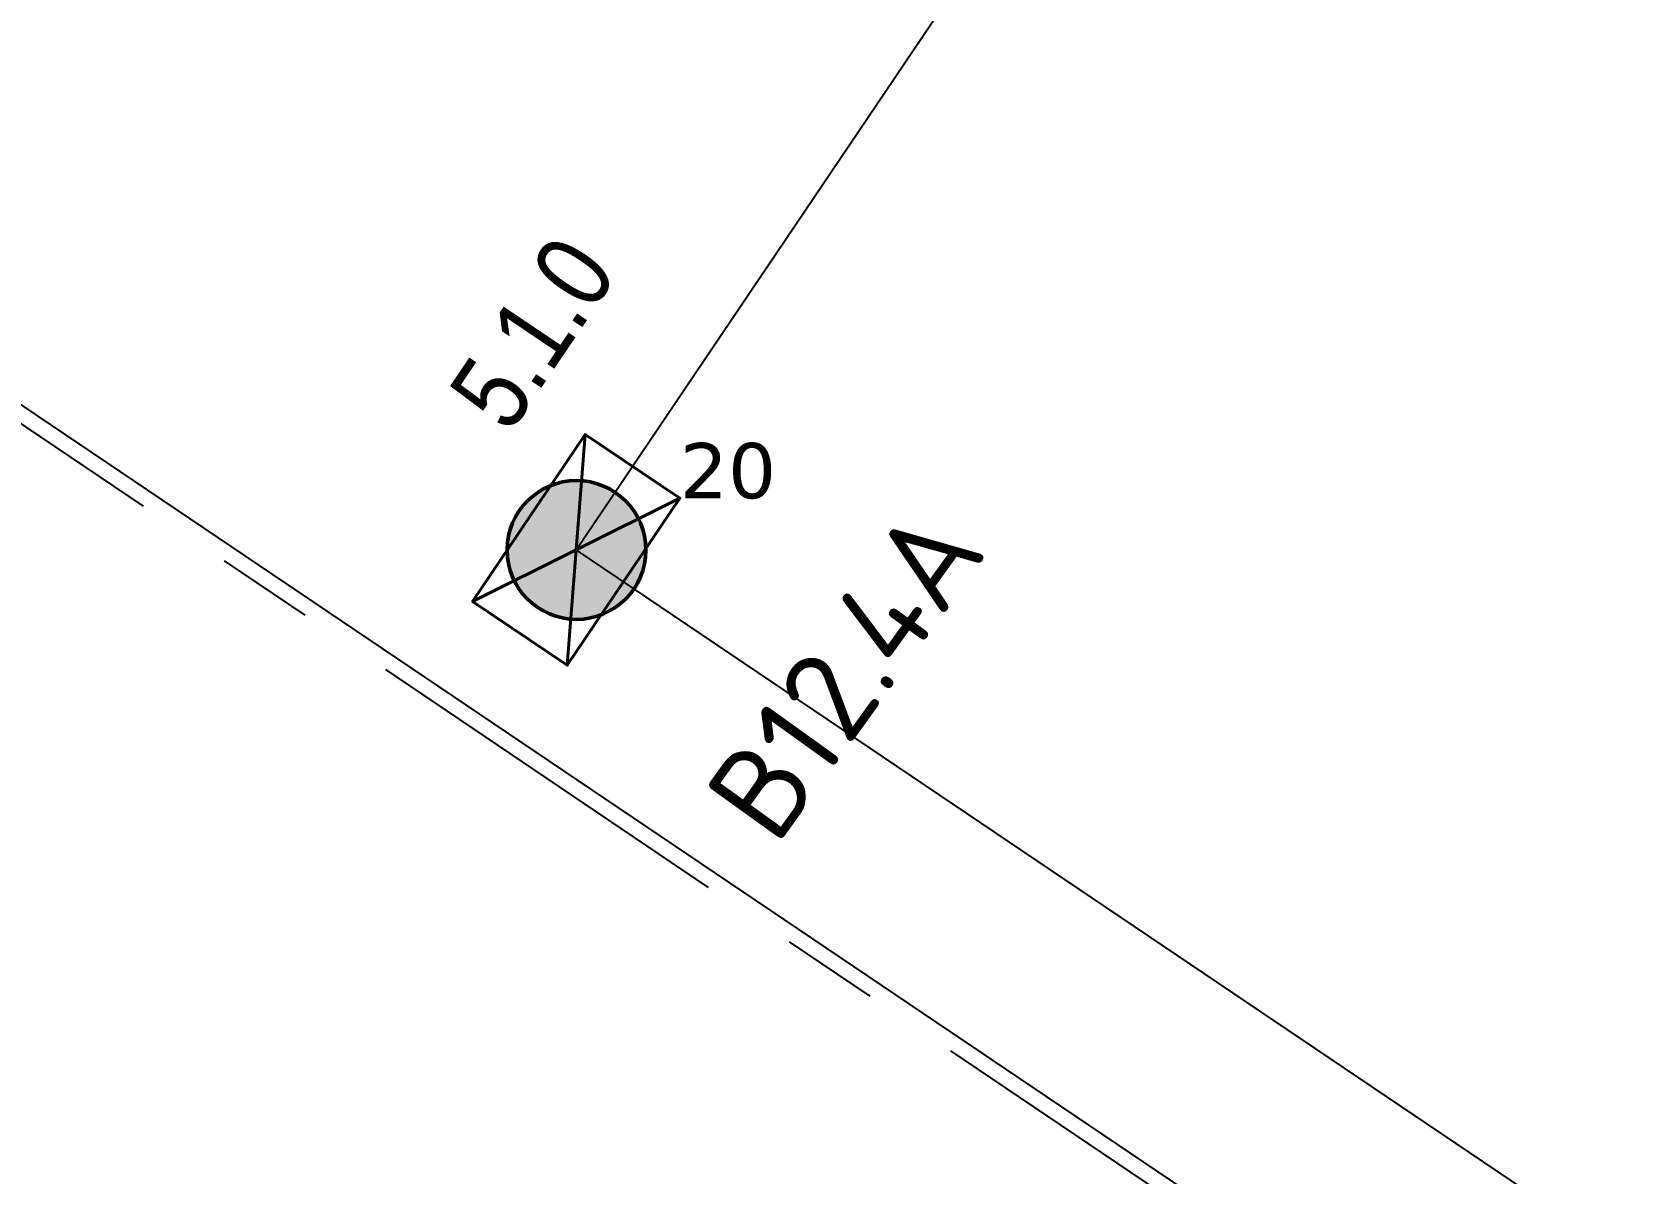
# Model space of a CAD drawing. Header units: millimetres. Extents: x -243740 to 150609, y -473655 to -165121.
# Drawn here: x 39620 to 44831, y -321672 to -317951 of the extents above; entities that cross this region are included whole.
import ezdxf
from ezdxf.enums import TextEntityAlignment as Align

# ---------------------------------------------------------------- set-up
doc = ezdxf.new("R2010")
doc.units = ezdxf.units.MM
doc.linetypes.add('Линия сетки', pattern=[22.224999999999994, 12.7, -3.174999999999999, 3.174999999999999, -3.174999999999999])
doc.layers.add('_Гр.ЩД-1В.5.3.I4.1', color=6, linetype='Continuous')
doc.layers.add('_освещение_dali', color=3, linetype='Continuous', lineweight=50)
doc.layers.add('DALLI', color=6, linetype='TRAY', lineweight=30)
doc.layers.add('сВЕтильники', color=7, linetype='Continuous', lineweight=40, true_color=0x600080)
doc.styles.add('ELine', font='txt.shx')
doc.styles.add('ISOCPEUR_1', font='isocpeur.ttf', dxfattribs={"height": 200})
doc.styles.get("Standard").update_dxf_attribs({"font": 'ARIALN.TTF'})
doc.styles.add('TableTextStyle', font='')
doc.styles.get('TableTextStyle').set_extended_font_data('VERDANA.TTF')
doc.linetypes.add('TRAY', pattern='A,12.119257,["_",ELine,S=4.5,R=90,X=0,Y=-1.555839],0.750382,["_",ELine,S=4.5,R=0,X=0,Y=-0.8058489999999999],1.314849,["_",ELine,S=4.5,R=0,X=0,Y=-0.8058489999999999],2.250029,["_",ELine,S=4.5,R=90,X=0,Y=-1.555839],13.565483', length=30)
doc.linetypes.add('Truba', pattern='A,3e-05,[4,MSH_7,S=1,R=0,X=0,Y=0],-3.022072', length=3.022102)

# ---------------------------------------------------------------- blocks, each defined once
blk = doc.blocks.new('A$C0249faeb')
at = {"layer": 'DALLI', "color": 0, "linetype": 'Линия сетки', "lineweight": -3, "ltscale": 100}
blk.add_lwpolyline([(-77952.02499617482, -31245.98087549018), (-93848.65559146044, -54813.70492692612), (-123371.6737444805, -34900.17773982056), (-107475.0431491948, -11332.45368838462)], close=True, dxfattribs=at)
blk = doc.blocks.new('26494_2_0')
mesh = blk.add_polyface()
corners = [(0.1860000044107437, 0.3285000026226044, -0.2150000035762787), (0.1860000044107437, -0.3285000026226044), (0.1860000044107437, -0.3285000026226044, -0.2150000035762787), (0.1860000044107437, -0.3285000026226044), (0.1860000044107437, 0.3285000026226044, -0.2150000035762787), (0.1860000044107437, 0.3285000026226044), (0.1860000044107437, -0.3285000026226044, -0.2150000035762787), (-0.1860000044107437, -0.3285000026226044), (-0.1860000044107437, -0.3285000026226044, -0.2150000035762787), (-0.1860000044107437, -0.3285000026226044), (0.1860000044107437, -0.3285000026226044, -0.2150000035762787), (0.1860000044107437, -0.3285000026226044), (-0.1860000044107437, -0.3285000026226044, -0.2150000035762787), (-0.1860000044107437, 0.3285000026226044), (-0.1860000044107437, 0.3285000026226044, -0.2150000035762787), (-0.1860000044107437, 0.3285000026226044), (-0.1860000044107437, -0.3285000026226044, -0.2150000035762787), (-0.1860000044107437, -0.3285000026226044), (-0.1860000044107437, 0.3285000026226044, -0.2150000035762787), (0.1860000044107437, 0.3285000026226044), (0.1860000044107437, 0.3285000026226044, -0.2150000035762787), (0.1860000044107437, 0.3285000026226044), (-0.1860000044107437, 0.3285000026226044, -0.2150000035762787), (-0.1860000044107437, 0.3285000026226044), (0.1860000044107437, 0.3285000026226044), (-0.1860000044107437, -0.3285000026226044), (0.1860000044107437, -0.3285000026226044), (-0.1860000044107437, -0.3285000026226044), (0.1860000044107437, 0.3285000026226044), (-0.1860000044107437, 0.3285000026226044), (-0.1860000044107437, 0.3285000026226044, -0.2150000035762787), (0.1860000044107437, -0.3285000026226044, -0.2150000035762787), (-0.1860000044107437, -0.3285000026226044, -0.2150000035762787), (0.1860000044107437, -0.3285000026226044, -0.2150000035762787), (-0.1860000044107437, 0.3285000026226044, -0.2150000035762787), (0.1860000044107437, 0.3285000026226044, -0.2150000035762787)]
mesh.append_faces([[corners[k] for k in face] for face in [(0, 1, 2), (3, 4, 5), (6, 7, 8), (9, 10, 11), (12, 13, 14), (15, 16, 17), (18, 19, 20), (21, 22, 23), (24, 25, 26), (27, 28, 29), (30, 31, 32), (33, 34, 35)]])
blk = doc.blocks.new('dgdg')
at = {"layer": 'сВЕтильники', "lineweight": 40, "xscale": 1000, "yscale": 1000, "zscale": 1000, "rotation": 325.9999999999997}
blk.add_blockref('26494_2_0', (276034.6510102678, 77797.75546475133, 3150.600416462807), dxfattribs=at)
at = {"layer": 'сВЕтильники', "style": 'ISOCPEUR_1'}
blk.add_text('В12.4А', height=300, rotation=54.29718701583372, dxfattribs=at).set_placement((276686.0867100161, 76825.63474481419, 21000))
blk = doc.blocks.new('A$Cab2378fa')
at = {"lineweight": 25, "true_color": 0xfff5f5}
h = blk.add_hatch(color=7, dxfattribs=at)
h.dxf.hatch_style = 1
h.paths.add_polyline_path([(0, 0), (-141.563621815294, -170.2577550872229, 0.1749231821694599), (2.967164162546396, -222.4173093796708, 0.1978084390242711), (162.3200226016343, -156.8074341095053)])
h.paths.add_polyline_path([(-163.1532956101, 157.6124081457965), (-0.005006659775972366, 0.004836623556911945), (147.8183996863663, 177.8018198814243, 0.1753976429270719), (2.967164162546396, 230.2278007939458, 0.2090141411030591)])
at = {"lineweight": 25}
h = blk.add_hatch(color=0, dxfattribs=at)
h.paths.add_polyline_path([(162.3200226016343, -156.8074341095053, 0.442338187719691), (147.8289509192109, 177.7930304361507), (0, 0)])
h.paths.add_polyline_path([(-141.563621815294, -170.2577550872229), (0, 0), (-163.1532956101, 157.6124081457965, 0.4300962011212718)])
blk.add_circle((2.967164162546396, 3.905245705973357), 226.3225550869645)

msp = doc.modelspace()

# ---------------------------------------------------------------- linework, layer by layer
at = {"layer": '_Гр.ЩД-1В.5.3.I4.1', "ltscale": 100}
msp.add_lwpolyline([(110535.9950377491, -307227.4753899898), (104219.9358504152, -302967.2396544742), (92894.02514297896, -319736.1214500998), (63624.53239023554, -300232.096248535), (47676.2100974796, -323876.4563930359), (41394.64521679733, -319639.4873819175), (54986.15512963742, -299489.2452819868), (48493.94415562801, -295110.1936868796), (34902.43424278786, -315260.4357868101), (28255.41106030808, -310776.9620385785), (41846.92097314823, -290626.7199386478), (35320.91874380733, -286224.8758540247), (21729.40883096715, -306375.1179539552)], dxfattribs=at)
at = {"layer": 'Defpoints', "color": 3, "ltscale": 100}
msp.add_lwpolyline([(20246.32341382827, -306122.789519927), (36254.38459684927, -282691.9048150018), (65448.06736143876, -302383.293199814), (49440.00617841771, -325814.1779047392)], close=True, dxfattribs=at)

# ---------------------------------------------------------------- block references
at = {"layer": '_освещение_dali', "color": 5, "ltscale": 100}
msp.add_blockref('A$Cab2378fa', (41392.52633070746, -319643.964798408), dxfattribs=at)
at = {"layer": 'Defpoints', "color": 3, "ltscale": 100}
msp.add_blockref('A$C0249faeb', (143045.2192148957, -270897.9470061117), dxfattribs=at)
at = {"layer": 'Defpoints', "linetype": 'Truba'}
msp.add_blockref('dgdg', (-234640.0057934705, -397437.2428466688), dxfattribs=at)

# ---------------------------------------------------------------- texts
at = {"layer": '_Гр.ЩД-1В.5.3.I4.1', "ltscale": 100}
msp.add_text('5.1.0', height=250, rotation=55.99999854222195, dxfattribs=at).set_placement((41417.50592415243, -319042.785969371), align=Align.BOTTOM_CENTER)
at = {"layer": '_освещение_dali', "color": 133, "true_color": 0x8bcad4, "style": 'TableTextStyle'}
msp.add_text('20', height=180, dxfattribs=at).set_placement((41732.54096032798, -319471.1584122216, 3150.600416462807))

doc.saveas('drawing.dxf')
